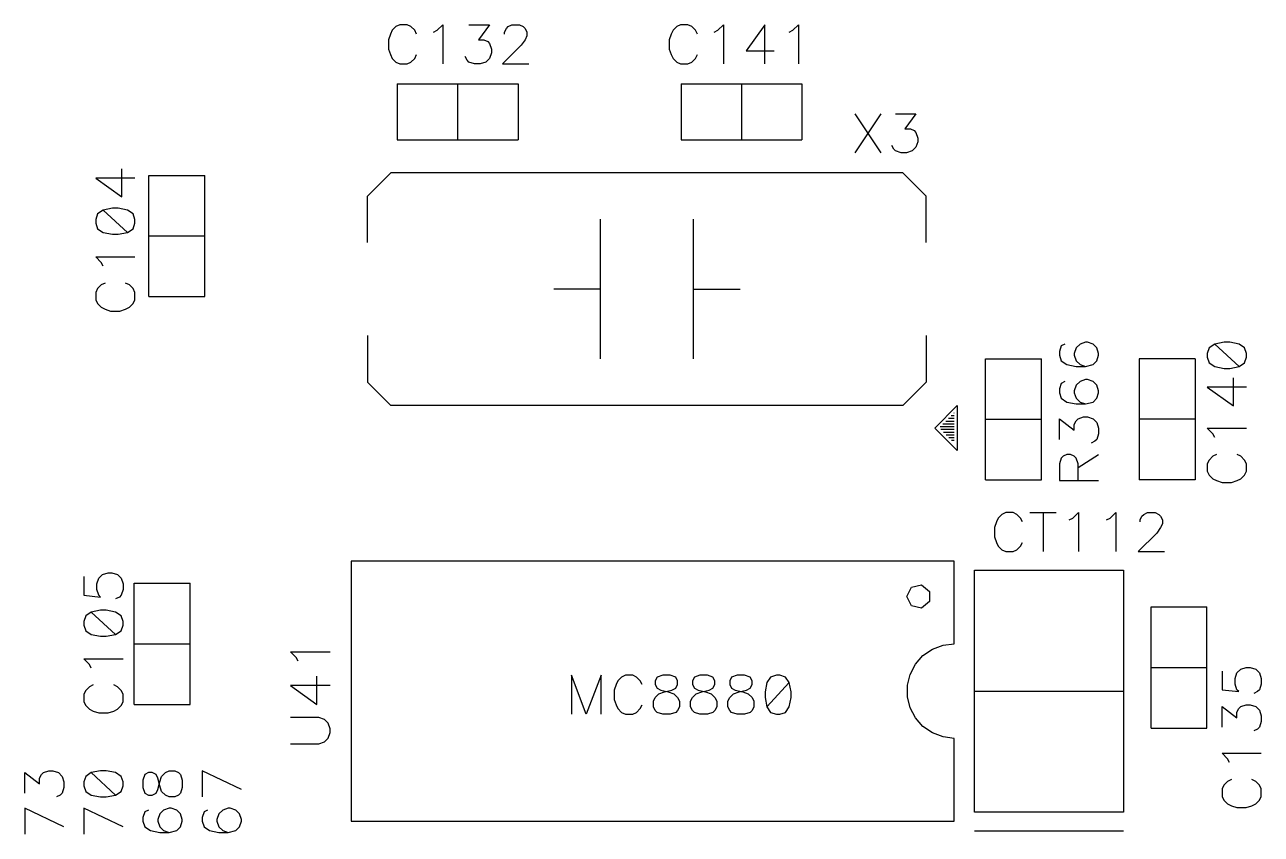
# Model space of a CAD drawing. Extents: x 295 to 953, y 10 to 290.
# Drawn here: x 563.8 to 622.2, y 149.4 to 187.7 of the extents above; entities that cross this region are included whole.
import ezdxf

# ---------------------------------------------------------------- set-up
doc = ezdxf.new("R2010")
doc.units = 0
doc.header["$LTSCALE"] = 5
doc.header["$MEASUREMENT"] = 0
doc.layers.add('DV-DPO-A6_BSK', color=2, linetype='CONTINUOUS')

msp = doc.modelspace()

# ---------------------------------------------------------------- linework, layer by layer
at = {"layer": 'DV-DPO-A6_BSK', "color": 7}
for p, q in [((581.336, 187.583), (581.163, 187.41)), ((581.515, 187.672), (581.336, 187.583)), ((581.867, 187.672), (581.515, 187.672)), ((582.046, 187.583), (581.867, 187.672)), ((582.224, 187.41), (582.046, 187.583)), ((583.281, 187.41), (583.549, 187.672)), ((583.549, 187.672), (583.549, 185.817)), ((584.784, 187.672), (585.756, 187.672)), ((585.756, 187.672), (585.231, 186.963)), ((586.555, 187.494), (586.645, 187.583)), ((586.645, 187.583), (586.818, 187.672)), ((586.818, 187.672), (587.175, 187.672)), ((587.175, 187.672), (587.349, 187.583)), ((587.349, 187.583), (587.438, 187.494)), ((594.607, 187.583), (594.434, 187.41)), ((594.786, 187.672), (594.607, 187.583)), ((595.138, 187.672), (594.786, 187.672)), ((595.317, 187.583), (595.138, 187.672)), ((595.496, 187.41), (595.317, 187.583)), ((596.552, 187.41), (596.82, 187.672)), ((596.82, 187.672), (596.82, 185.817)), ((598.765, 187.672), (597.882, 186.437)), ((598.765, 185.817), (598.765, 187.672)), ((600.089, 187.41), (600.358, 187.672)), ((600.358, 187.672), (600.358, 185.817)), ((581.073, 187.231), (580.984, 186.963)), ((581.163, 187.41), (581.073, 187.231)), ((582.308, 187.231), (582.224, 187.41)), ((583.107, 187.32), (583.281, 187.41)), ((586.466, 187.32), (586.555, 187.494)), ((586.466, 187.231), (586.466, 187.32)), ((587.438, 187.494), (587.527, 187.32)), ((587.527, 187.141), (587.438, 186.963)), ((587.527, 187.32), (587.527, 187.141)), ((594.345, 187.231), (594.255, 186.963)), ((594.434, 187.41), (594.345, 187.231)), ((595.58, 187.231), (595.496, 187.41)), ((596.379, 187.32), (596.552, 187.41)), ((599.916, 187.32), (600.089, 187.41)), ((580.984, 186.963), (580.984, 186.521)), ((580.984, 186.521), (581.073, 186.259)), ((585.231, 186.963), (585.493, 186.963)), ((585.493, 186.963), (585.672, 186.879)), ((585.672, 186.879), (585.756, 186.789)), ((585.756, 186.789), (585.845, 186.521)), ((585.845, 186.521), (585.845, 186.348)), ((587.259, 186.7), (586.376, 185.817)), ((587.438, 186.963), (587.259, 186.7)), ((594.255, 186.963), (594.255, 186.521)), ((594.255, 186.521), (594.345, 186.259)), ((597.882, 186.437), (599.206, 186.437)), ((581.073, 186.259), (581.163, 186.08)), ((581.163, 186.08), (581.336, 185.907)), ((581.336, 185.907), (581.515, 185.817)), ((581.867, 185.817), (582.046, 185.907)), ((582.046, 185.907), (582.224, 186.08)), ((582.224, 186.08), (582.308, 186.259)), ((584.7, 185.99), (584.611, 186.169)), ((584.784, 185.907), (584.7, 185.99)), ((585.052, 185.817), (584.784, 185.907)), ((585.583, 185.907), (585.315, 185.817)), ((585.756, 186.08), (585.583, 185.907)), ((585.845, 186.348), (585.756, 186.08)), ((594.345, 186.259), (594.434, 186.08)), ((594.434, 186.08), (594.607, 185.907)), ((594.607, 185.907), (594.786, 185.817)), ((595.138, 185.817), (595.317, 185.907)), ((595.317, 185.907), (595.496, 186.08)), ((595.496, 186.08), (595.58, 186.259)), ((581.515, 185.817), (581.867, 185.817)), ((585.315, 185.817), (585.052, 185.817)), ((586.376, 185.817), (587.617, 185.817)), ((594.786, 185.817), (595.138, 185.817)), ((581.397, 184.878), (587.114, 184.878)), ((581.397, 184.878), (581.397, 182.235)), ((584.253, 184.878), (584.253, 182.235)), ((587.114, 184.878), (587.114, 182.235)), ((594.809, 184.878), (600.525, 184.878)), ((594.809, 184.878), (594.809, 182.235)), ((597.664, 184.878), (597.664, 182.235)), ((600.525, 184.878), (600.525, 182.235)), ((604.252, 183.453), (603.029, 181.615)), ((603.029, 183.453), (604.252, 181.615)), ((604.951, 183.453), (605.912, 183.453)), ((605.912, 183.453), (605.387, 182.755)), ((605.387, 182.755), (605.649, 182.755)), ((605.649, 182.755), (605.823, 182.666)), ((605.823, 182.666), (605.912, 182.576)), ((605.912, 182.576), (605.996, 182.313)), ((605.996, 182.313), (605.996, 182.14)), ((581.397, 182.235), (587.114, 182.235)), ((594.809, 182.235), (600.525, 182.235)), ((604.861, 181.794), (604.772, 181.967)), ((604.951, 181.704), (604.861, 181.794)), ((605.912, 181.878), (605.733, 181.704)), ((605.996, 182.14), (605.912, 181.878)), ((605.213, 181.615), (604.951, 181.704)), ((605.471, 181.615), (605.213, 181.615)), ((605.733, 181.704), (605.471, 181.615)), ((568.383, 179.531), (568.383, 180.855)), ((579.995, 179.575), (581.096, 180.676)), ((605.297, 180.676), (581.096, 180.676)), ((606.398, 179.575), (605.297, 180.676)), ((569.003, 180.414), (567.148, 180.414)), ((567.148, 180.414), (568.383, 179.531)), ((569.663, 174.826), (569.663, 180.548)), ((569.663, 180.548), (572.306, 180.548)), ((572.306, 174.826), (572.306, 180.548)), ((579.995, 177.374), (579.995, 179.575)), ((606.398, 177.374), (606.398, 179.575)), ((567.5, 178.91), (567.237, 178.737)), ((567.942, 179), (567.5, 178.91)), ((567.5, 178.91), (568.651, 177.849)), ((568.21, 179), (567.942, 179)), ((568.651, 178.91), (568.21, 179)), ((568.914, 178.737), (568.651, 178.91)), ((567.237, 178.737), (567.148, 178.469)), ((567.148, 178.469), (567.148, 178.29)), ((567.148, 178.29), (567.237, 178.027)), ((569.003, 178.469), (568.914, 178.737)), ((568.914, 178.027), (569.003, 178.29)), ((569.003, 178.29), (569.003, 178.469)), ((590.998, 171.875), (590.998, 178.475)), ((595.395, 171.875), (595.395, 178.475)), ((567.237, 178.027), (567.5, 177.849)), ((567.5, 177.849), (567.942, 177.765)), ((567.942, 177.765), (568.21, 177.765)), ((568.21, 177.765), (568.651, 177.849)), ((568.651, 177.849), (568.914, 178.027)), ((569.663, 177.687), (572.306, 177.687)), ((567.411, 176.435), (567.148, 176.703)), ((567.148, 176.703), (569.003, 176.703)), ((567.5, 176.262), (567.411, 176.435)), ((567.411, 175.373), (567.237, 175.2)), ((567.589, 175.463), (567.411, 175.373)), ((568.741, 175.373), (568.562, 175.463)), ((568.914, 175.2), (568.741, 175.373)), ((567.237, 175.2), (567.148, 175.021)), ((567.148, 175.021), (567.148, 174.669)), ((569.003, 175.021), (568.914, 175.2)), ((569.003, 174.669), (569.003, 175.021)), ((569.663, 174.826), (572.306, 174.826)), ((590.998, 175.172), (588.796, 175.172)), ((595.395, 175.172), (597.597, 175.172)), ((567.148, 174.669), (567.237, 174.49)), ((567.237, 174.49), (567.411, 174.317)), ((567.411, 174.317), (567.589, 174.228)), ((567.589, 174.228), (567.852, 174.138)), ((567.852, 174.138), (568.294, 174.138)), ((568.294, 174.138), (568.562, 174.228)), ((568.562, 174.228), (568.741, 174.317)), ((568.741, 174.317), (568.914, 174.49)), ((568.914, 174.49), (569.003, 174.669)), ((579.995, 172.976), (579.995, 170.774)), ((606.398, 172.976), (606.398, 170.774)), ((612.78, 172.49), (612.69, 172.222)), ((612.953, 172.579), (612.78, 172.49)), ((613.484, 172.4), (613.394, 172.138)), ((613.663, 172.579), (613.484, 172.4)), ((613.925, 172.663), (613.663, 172.579)), ((614.015, 172.663), (613.925, 172.663)), ((614.283, 172.579), (614.015, 172.663)), ((614.456, 172.4), (614.283, 172.579)), ((614.545, 172.138), (614.456, 172.4)), ((619.765, 172.4), (619.675, 172.138)), ((620.027, 172.579), (619.765, 172.4)), ((620.469, 172.663), (620.027, 172.579)), ((620.027, 172.579), (621.178, 171.517)), ((620.737, 172.663), (620.469, 172.663)), ((621.178, 172.579), (620.737, 172.663)), ((621.441, 172.4), (621.178, 172.579)), ((621.53, 172.138), (621.441, 172.4)), ((609.198, 166.164), (609.198, 171.886)), ((609.198, 171.886), (611.841, 171.886)), ((611.841, 166.164), (611.841, 171.886)), ((612.69, 172.222), (612.69, 172.048)), ((612.69, 172.048), (612.78, 171.78)), ((613.394, 172.138), (613.394, 172.048)), ((613.394, 172.048), (613.484, 171.78)), ((614.456, 171.78), (614.545, 172.048)), ((614.545, 172.048), (614.545, 172.138)), ((616.462, 171.886), (616.462, 166.164)), ((619.105, 171.886), (616.462, 171.886)), ((619.105, 171.886), (619.105, 166.164)), ((619.675, 172.138), (619.675, 171.959)), ((619.675, 171.959), (619.765, 171.691)), ((621.441, 171.691), (621.53, 171.959)), ((621.53, 171.959), (621.53, 172.138)), ((612.78, 171.78), (613.042, 171.607)), ((613.042, 171.607), (613.484, 171.517)), ((613.484, 171.78), (613.663, 171.607)), ((613.484, 171.517), (613.925, 171.517)), ((613.663, 171.607), (613.925, 171.517)), ((613.925, 171.517), (614.283, 171.607)), ((614.283, 171.607), (614.456, 171.78)), ((619.765, 171.691), (620.027, 171.517)), ((620.027, 171.517), (620.469, 171.428)), ((620.469, 171.428), (620.737, 171.428)), ((620.737, 171.428), (621.178, 171.517)), ((621.178, 171.517), (621.441, 171.691)), ((579.995, 170.774), (581.096, 169.673)), ((606.398, 170.774), (605.297, 169.673)), ((612.78, 170.718), (612.69, 170.456)), ((612.953, 170.808), (612.78, 170.718)), ((613.484, 170.635), (613.394, 170.366)), ((613.663, 170.808), (613.484, 170.635)), ((613.925, 170.897), (613.663, 170.808)), ((614.015, 170.897), (613.925, 170.897)), ((614.283, 170.808), (614.015, 170.897)), ((614.456, 170.635), (614.283, 170.808)), ((614.545, 170.366), (614.456, 170.635)), ((620.91, 169.662), (620.91, 170.987)), ((612.69, 170.456), (612.69, 170.277)), ((612.69, 170.277), (612.78, 170.014)), ((613.394, 170.366), (613.394, 170.277)), ((613.394, 170.277), (613.484, 170.014)), ((614.456, 170.014), (614.545, 170.277)), ((614.545, 170.277), (614.545, 170.366)), ((621.53, 170.545), (619.675, 170.545)), ((619.675, 170.545), (620.91, 169.662)), ((605.297, 169.673), (581.096, 169.673)), ((606.806, 168.606), (607.862, 169.668)), ((607.862, 169.668), (607.862, 167.55)), ((612.78, 170.014), (613.042, 169.835)), ((613.042, 169.835), (613.484, 169.746)), ((613.484, 170.014), (613.663, 169.835)), ((613.484, 169.746), (613.925, 169.746)), ((613.663, 169.835), (613.925, 169.746)), ((613.925, 169.746), (614.283, 169.835)), ((614.283, 169.835), (614.456, 170.014)), ((607.722, 168.919), (607.315, 168.919)), ((607.722, 169.053), (607.443, 169.053)), ((607.722, 169.182), (607.577, 169.182)), ((607.722, 169.31), (607.706, 169.31)), ((609.198, 169.025), (611.841, 169.025)), ((612.69, 168.07), (612.69, 169.042)), ((612.69, 169.042), (613.394, 168.511)), ((613.394, 168.774), (613.484, 168.953)), ((613.484, 168.953), (613.573, 169.042)), ((613.573, 169.042), (613.836, 169.131)), ((613.836, 169.131), (614.015, 169.131)), ((614.015, 169.131), (614.283, 169.042)), ((614.283, 169.042), (614.456, 168.863)), ((619.105, 169.025), (616.462, 169.025)), ((607.862, 167.55), (606.806, 168.606)), ((607.722, 168.662), (607.058, 168.662)), ((607.722, 168.533), (607.08, 168.533)), ((607.722, 168.791), (607.186, 168.791)), ((607.722, 168.405), (607.208, 168.405)), ((613.394, 168.511), (613.394, 168.774)), ((614.456, 168.863), (614.545, 168.601)), ((614.545, 168.332), (614.456, 168.07)), ((614.545, 168.601), (614.545, 168.332)), ((619.938, 168.332), (619.675, 168.601)), ((619.675, 168.601), (621.53, 168.601)), ((620.027, 168.159), (619.938, 168.332)), ((607.722, 168.276), (607.337, 168.276)), ((607.722, 168.142), (607.465, 168.142)), ((607.722, 168.014), (607.594, 168.014)), ((614.367, 167.98), (614.193, 167.891)), ((614.456, 168.07), (614.367, 167.98)), ((612.78, 167.187), (612.69, 166.919)), ((612.863, 167.271), (612.78, 167.187)), ((613.042, 167.36), (612.863, 167.271)), ((613.221, 167.36), (613.042, 167.36)), ((613.394, 167.271), (613.221, 167.36)), ((613.484, 167.187), (613.394, 167.271)), ((613.573, 166.919), (613.484, 167.187)), ((613.573, 166.74), (614.545, 167.36)), ((619.938, 167.271), (619.765, 167.097)), ((620.117, 167.36), (619.938, 167.271)), ((621.268, 167.271), (621.089, 167.36)), ((621.441, 167.097), (621.268, 167.271)), ((612.69, 166.919), (612.69, 166.125)), ((613.573, 166.125), (613.573, 166.919)), ((619.765, 167.097), (619.675, 166.919)), ((619.675, 166.919), (619.675, 166.566)), ((619.675, 166.566), (619.765, 166.388)), ((621.53, 166.919), (621.441, 167.097)), ((621.441, 166.388), (621.53, 166.566)), ((621.53, 166.566), (621.53, 166.919)), ((609.198, 166.164), (611.841, 166.164)), ((612.69, 166.125), (614.545, 166.125)), ((619.105, 166.164), (616.462, 166.164)), ((619.765, 166.388), (619.938, 166.214)), ((619.938, 166.214), (620.117, 166.125)), ((620.117, 166.125), (620.379, 166.036)), ((620.379, 166.036), (620.821, 166.036)), ((620.821, 166.036), (621.089, 166.125)), ((621.089, 166.125), (621.268, 166.214)), ((621.268, 166.214), (621.441, 166.388)), ((609.801, 164.354), (609.712, 164.175)), ((609.974, 164.527), (609.801, 164.354)), ((610.153, 164.616), (609.974, 164.527)), ((610.505, 164.616), (610.153, 164.616)), ((610.684, 164.527), (610.505, 164.616)), ((610.857, 164.354), (610.684, 164.527)), ((610.947, 164.175), (610.857, 164.354)), ((611.299, 164.616), (612.534, 164.616)), ((611.919, 164.616), (611.919, 162.767)), ((613.154, 164.264), (613.327, 164.354)), ((613.327, 164.354), (613.59, 164.616)), ((613.59, 164.616), (613.59, 162.767)), ((614.914, 164.264), (615.093, 164.354)), ((615.093, 164.354), (615.356, 164.616)), ((615.356, 164.616), (615.356, 162.767)), ((616.501, 164.264), (616.591, 164.443)), ((616.501, 164.175), (616.501, 164.264)), ((616.591, 164.443), (616.68, 164.527)), ((616.68, 164.527), (616.859, 164.616)), ((616.859, 164.616), (617.211, 164.616)), ((617.211, 164.616), (617.384, 164.527)), ((617.384, 164.527), (617.474, 164.443)), ((617.474, 164.443), (617.563, 164.264)), ((617.563, 164.264), (617.563, 164.085)), ((609.712, 164.175), (609.622, 163.912)), ((609.622, 163.912), (609.622, 163.471)), ((617.3, 163.644), (616.417, 162.767)), ((617.474, 163.912), (617.3, 163.644)), ((617.563, 164.085), (617.474, 163.912)), ((609.622, 163.471), (609.712, 163.203)), ((609.712, 163.203), (609.801, 163.029)), ((610.857, 163.029), (610.947, 163.203)), ((609.801, 163.029), (609.974, 162.85)), ((609.974, 162.85), (610.153, 162.767)), ((610.153, 162.767), (610.505, 162.767)), ((610.505, 162.767), (610.684, 162.85)), ((610.684, 162.85), (610.857, 163.029)), ((616.417, 162.767), (617.652, 162.767)), ((607.722, 162.32), (579.224, 162.32)), ((579.224, 162.32), (579.224, 150.026)), ((607.722, 158.408), (607.722, 162.32)), ((608.678, 150.456), (608.678, 161.895)), ((608.678, 161.895), (615.713, 161.895)), ((615.713, 161.895), (615.713, 150.456)), ((566.589, 161.593), (566.589, 160.71)), ((567.209, 161.241), (567.293, 161.504)), ((567.293, 161.504), (567.472, 161.683)), ((567.472, 161.683), (567.735, 161.766)), ((567.735, 161.766), (567.914, 161.766)), ((567.914, 161.766), (568.182, 161.683)), ((568.182, 161.683), (568.355, 161.504)), ((568.355, 161.504), (568.444, 161.241)), ((566.589, 160.71), (567.383, 160.621)), ((567.209, 160.973), (567.209, 161.241)), ((567.293, 160.71), (567.209, 160.973)), ((567.383, 160.621), (567.293, 160.71)), ((568.355, 160.71), (568.266, 160.621)), ((568.444, 160.973), (568.355, 160.71)), ((568.444, 161.241), (568.444, 160.973)), ((568.964, 155.547), (568.964, 161.269)), ((568.964, 161.269), (571.607, 161.269)), ((571.607, 155.547), (571.607, 161.269)), ((605.487, 160.643), (605.7, 161.079)), ((605.7, 161.079), (606.175, 161.191)), ((606.175, 161.191), (606.555, 160.889)), ((606.555, 160.889), (606.555, 160.403)), ((568.266, 160.621), (568.092, 160.531)), ((605.7, 160.207), (605.487, 160.643)), ((606.175, 160.101), (605.7, 160.207)), ((606.555, 160.403), (606.175, 160.101)), ((617.021, 154.429), (617.021, 160.151)), ((617.021, 160.151), (619.664, 160.151)), ((619.664, 154.429), (619.664, 160.151)), ((566.679, 159.738), (566.589, 159.47)), ((566.941, 159.911), (566.679, 159.738)), ((567.383, 160.001), (566.941, 159.911)), ((566.941, 159.911), (568.092, 158.849)), ((567.651, 160.001), (567.383, 160.001)), ((568.092, 159.911), (567.651, 160.001)), ((568.355, 159.738), (568.092, 159.911)), ((568.444, 159.47), (568.355, 159.738)), ((566.589, 159.47), (566.589, 159.291)), ((566.589, 159.291), (566.679, 159.028)), ((566.679, 159.028), (566.941, 158.849)), ((568.092, 158.849), (568.355, 159.028)), ((568.355, 159.028), (568.444, 159.291)), ((568.444, 159.291), (568.444, 159.47)), ((566.941, 158.849), (567.383, 158.766)), ((567.383, 158.766), (567.651, 158.766)), ((567.651, 158.766), (568.092, 158.849)), ((568.964, 158.408), (571.607, 158.408)), ((607.192, 158.347), (607.722, 158.408)), ((576.625, 157.765), (576.357, 158.034)), ((576.357, 158.034), (578.223, 158.034)), ((605.884, 157.447), (606.242, 157.849)), ((606.242, 157.849), (606.689, 158.151)), ((606.689, 158.151), (607.192, 158.347)), ((566.852, 157.436), (566.589, 157.704)), ((566.589, 157.704), (568.444, 157.704)), ((566.941, 157.262), (566.852, 157.436)), ((576.715, 157.587), (576.625, 157.765)), ((605.633, 156.966), (605.884, 157.447)), ((617.021, 157.29), (619.664, 157.29)), ((621.078, 157.033), (621.257, 157.212)), ((621.257, 157.212), (621.519, 157.296)), ((621.519, 157.296), (621.698, 157.296)), ((621.698, 157.296), (621.966, 157.212)), ((621.966, 157.212), (622.14, 157.033)), ((577.598, 155.547), (577.598, 156.877)), ((590.333, 155.078), (589.629, 156.927)), ((589.629, 156.927), (589.629, 155.078)), ((591.037, 156.927), (590.333, 155.078)), ((591.037, 155.078), (591.037, 156.927)), ((591.83, 156.665), (591.741, 156.486)), ((592.003, 156.838), (591.83, 156.665)), ((592.182, 156.927), (592.003, 156.838)), ((592.534, 156.927), (592.182, 156.927)), ((592.708, 156.838), (592.534, 156.927)), ((592.886, 156.665), (592.708, 156.838)), ((592.97, 156.486), (592.886, 156.665)), ((593.674, 156.838), (593.59, 156.665)), ((593.59, 156.665), (593.59, 156.486)), ((593.942, 156.927), (593.674, 156.838)), ((594.295, 156.927), (593.942, 156.927)), ((594.557, 156.838), (594.295, 156.927)), ((594.647, 156.665), (594.557, 156.838)), ((594.647, 156.486), (594.647, 156.665)), ((595.44, 156.838), (595.351, 156.665)), ((595.351, 156.665), (595.351, 156.486)), ((595.703, 156.927), (595.44, 156.838)), ((596.055, 156.927), (595.703, 156.927)), ((596.317, 156.838), (596.055, 156.927)), ((596.407, 156.665), (596.317, 156.838)), ((596.407, 156.486), (596.407, 156.665)), ((597.2, 156.838), (597.111, 156.665)), ((597.111, 156.665), (597.111, 156.486)), ((597.463, 156.927), (597.2, 156.838)), ((597.815, 156.927), (597.463, 156.927)), ((598.078, 156.838), (597.815, 156.927)), ((598.167, 156.665), (598.078, 156.838)), ((598.167, 156.486), (598.167, 156.665)), ((599.044, 156.838), (598.871, 156.575)), ((599.313, 156.927), (599.044, 156.838)), ((599.486, 156.927), (599.313, 156.927)), ((599.748, 156.838), (599.486, 156.927)), ((599.927, 156.575), (599.748, 156.838)), ((605.504, 156.447), (605.633, 156.966)), ((620.374, 157.123), (620.374, 156.24)), ((620.994, 156.771), (621.078, 157.033)), ((620.994, 156.502), (620.994, 156.771)), ((622.14, 157.033), (622.229, 156.771)), ((622.229, 156.771), (622.229, 156.502)), ((566.679, 156.201), (566.589, 156.022)), ((566.589, 156.022), (566.589, 155.67)), ((566.852, 156.374), (566.679, 156.201)), ((567.031, 156.463), (566.852, 156.374)), ((568.182, 156.374), (568.003, 156.463)), ((568.355, 156.201), (568.182, 156.374)), ((568.444, 156.022), (568.355, 156.201)), ((568.444, 155.67), (568.444, 156.022)), ((578.223, 156.435), (576.357, 156.435)), ((576.357, 156.435), (577.598, 155.547)), ((591.741, 156.486), (591.651, 156.223)), ((591.651, 156.223), (591.651, 155.782)), ((593.59, 156.486), (593.674, 156.312)), ((593.59, 155.871), (593.764, 156.05)), ((593.674, 156.312), (593.853, 156.223)), ((593.764, 156.05), (594.026, 156.134)), ((593.853, 156.223), (594.205, 156.134)), ((594.026, 156.134), (594.378, 156.223)), ((594.205, 156.134), (594.468, 156.05)), ((594.378, 156.223), (594.557, 156.312)), ((594.468, 156.05), (594.647, 155.871)), ((594.557, 156.312), (594.647, 156.486)), ((595.351, 156.486), (595.44, 156.312)), ((595.351, 155.871), (595.524, 156.05)), ((595.44, 156.312), (595.613, 156.223)), ((595.524, 156.05), (595.792, 156.134)), ((595.613, 156.223), (595.965, 156.134)), ((595.792, 156.134), (596.144, 156.223)), ((595.965, 156.134), (596.228, 156.05)), ((596.144, 156.223), (596.317, 156.312)), ((596.228, 156.05), (596.407, 155.871)), ((596.317, 156.312), (596.407, 156.486)), ((597.111, 156.486), (597.2, 156.312)), ((597.111, 155.871), (597.284, 156.05)), ((597.2, 156.312), (597.374, 156.223)), ((597.284, 156.05), (597.552, 156.134)), ((597.374, 156.223), (597.726, 156.134)), ((597.552, 156.134), (597.904, 156.223)), ((597.726, 156.134), (597.988, 156.05)), ((597.904, 156.223), (598.078, 156.312)), ((597.988, 156.05), (598.167, 155.871)), ((598.078, 156.312), (598.167, 156.486)), ((598.871, 156.575), (598.782, 156.134)), ((598.782, 156.134), (598.782, 155.871)), ((599.927, 156.575), (598.871, 155.43)), ((600.017, 156.134), (599.927, 156.575)), ((600.017, 155.871), (600.017, 156.134)), ((605.504, 155.905), (605.504, 156.447)), ((608.678, 156.173), (615.713, 156.173)), ((620.374, 156.24), (621.167, 156.15)), ((621.078, 156.24), (620.994, 156.502)), ((621.167, 156.15), (621.078, 156.24)), ((622.05, 156.15), (621.877, 156.061)), ((622.14, 156.24), (622.05, 156.15)), ((622.229, 156.502), (622.14, 156.24)), ((566.589, 155.67), (566.679, 155.491)), ((566.679, 155.491), (566.852, 155.318)), ((568.182, 155.318), (568.355, 155.491)), ((568.355, 155.491), (568.444, 155.67)), ((568.964, 155.547), (571.607, 155.547)), ((591.651, 155.782), (591.741, 155.519)), ((591.741, 155.519), (591.83, 155.346)), ((592.886, 155.346), (592.97, 155.519)), ((593.501, 155.698), (593.59, 155.871)), ((593.501, 155.43), (593.501, 155.698)), ((594.647, 155.871), (594.73, 155.698)), ((594.73, 155.698), (594.73, 155.43)), ((595.261, 155.698), (595.351, 155.871)), ((595.261, 155.43), (595.261, 155.698)), ((596.407, 155.871), (596.496, 155.698)), ((596.496, 155.698), (596.496, 155.43)), ((597.021, 155.698), (597.111, 155.871)), ((597.021, 155.43), (597.021, 155.698)), ((598.167, 155.871), (598.256, 155.698)), ((598.256, 155.698), (598.256, 155.43)), ((598.782, 155.871), (598.871, 155.43)), ((599.927, 155.43), (600.017, 155.871)), ((605.633, 155.379), (605.504, 155.905)), ((620.374, 154.468), (620.374, 155.441)), ((620.374, 155.441), (621.078, 154.91)), ((621.167, 155.351), (621.257, 155.441)), ((621.257, 155.441), (621.519, 155.53)), ((621.519, 155.53), (621.698, 155.53)), ((621.698, 155.53), (621.966, 155.441)), ((621.966, 155.441), (622.14, 155.268)), ((566.852, 155.318), (567.031, 155.228)), ((567.031, 155.228), (567.293, 155.139)), ((567.293, 155.139), (567.735, 155.139)), ((567.735, 155.139), (568.003, 155.228)), ((568.003, 155.228), (568.182, 155.318)), ((577.687, 154.927), (576.357, 154.927)), ((577.955, 154.837), (577.687, 154.927)), ((591.83, 155.346), (592.003, 155.167)), ((592.003, 155.167), (592.182, 155.078)), ((592.182, 155.078), (592.534, 155.078)), ((592.534, 155.078), (592.708, 155.167)), ((592.708, 155.167), (592.886, 155.346)), ((593.59, 155.256), (593.501, 155.43)), ((593.674, 155.167), (593.59, 155.256)), ((593.942, 155.078), (593.674, 155.167)), ((594.295, 155.078), (593.942, 155.078)), ((594.557, 155.167), (594.295, 155.078)), ((594.647, 155.256), (594.557, 155.167)), ((594.73, 155.43), (594.647, 155.256)), ((595.351, 155.256), (595.261, 155.43)), ((595.44, 155.167), (595.351, 155.256)), ((595.703, 155.078), (595.44, 155.167)), ((596.055, 155.078), (595.703, 155.078)), ((596.317, 155.167), (596.055, 155.078)), ((596.407, 155.256), (596.317, 155.167)), ((596.496, 155.43), (596.407, 155.256)), ((597.111, 155.256), (597.021, 155.43)), ((597.2, 155.167), (597.111, 155.256)), ((597.463, 155.078), (597.2, 155.167)), ((597.815, 155.078), (597.463, 155.078)), ((598.078, 155.167), (597.815, 155.078)), ((598.167, 155.256), (598.078, 155.167)), ((598.256, 155.43), (598.167, 155.256)), ((598.871, 155.43), (599.044, 155.167)), ((599.044, 155.167), (599.313, 155.078)), ((599.313, 155.078), (599.486, 155.078)), ((599.486, 155.078), (599.748, 155.167)), ((599.748, 155.167), (599.927, 155.43)), ((605.884, 154.904), (605.633, 155.379)), ((606.242, 154.502), (605.884, 154.904)), ((621.078, 155.178), (621.167, 155.351)), ((621.078, 154.91), (621.078, 155.178)), ((622.14, 155.268), (622.229, 154.999)), ((622.229, 154.999), (622.229, 154.737)), ((578.134, 154.658), (577.955, 154.837)), ((578.223, 154.39), (578.134, 154.658)), ((578.223, 154.217), (578.223, 154.39)), ((606.689, 154.195), (606.242, 154.502)), ((617.021, 154.429), (619.664, 154.429)), ((622.05, 154.379), (621.877, 154.295)), ((622.14, 154.468), (622.05, 154.379)), ((622.229, 154.737), (622.14, 154.468)), ((577.687, 153.681), (577.955, 153.77)), ((577.955, 153.77), (578.134, 153.949)), ((578.134, 153.949), (578.223, 154.217)), ((607.192, 154.005), (606.689, 154.195)), ((607.722, 153.938), (607.192, 154.005)), ((607.722, 150.026), (607.722, 153.938)), ((576.357, 153.681), (577.687, 153.681)), ((620.636, 152.965), (620.374, 153.234)), ((620.374, 153.234), (622.229, 153.234)), ((620.726, 152.792), (620.636, 152.965)), ((563.795, 151.35), (563.795, 152.323)), ((563.795, 152.323), (564.499, 151.792)), ((564.499, 152.054), (564.589, 152.233)), ((564.499, 151.792), (564.499, 152.054)), ((564.589, 152.233), (564.678, 152.323)), ((564.678, 152.323), (564.941, 152.406)), ((564.941, 152.406), (565.12, 152.406)), ((565.12, 152.406), (565.388, 152.323)), ((565.388, 152.323), (565.561, 152.144)), ((565.561, 152.144), (565.65, 151.881)), ((566.679, 152.144), (566.589, 151.881)), ((566.941, 152.323), (566.679, 152.144)), ((567.383, 152.406), (566.941, 152.323)), ((566.941, 152.323), (568.092, 151.261)), ((567.651, 152.406), (567.383, 152.406)), ((568.092, 152.323), (567.651, 152.406)), ((568.355, 152.144), (568.092, 152.323)), ((568.444, 151.881), (568.355, 152.144)), ((569.473, 152.233), (569.383, 151.965)), ((569.383, 151.965), (569.383, 151.613)), ((569.646, 152.323), (569.473, 152.233)), ((569.825, 152.323), (569.646, 152.323)), ((570.003, 152.233), (569.825, 152.323)), ((570.087, 152.054), (570.003, 152.233)), ((570.177, 151.702), (570.087, 152.054)), ((570.177, 151.881), (570.266, 152.144)), ((570.266, 152.144), (570.445, 152.323)), ((570.445, 152.323), (570.618, 152.406)), ((570.618, 152.406), (570.886, 152.406)), ((570.886, 152.406), (571.06, 152.323)), ((571.06, 152.323), (571.149, 152.233)), ((571.149, 152.233), (571.238, 151.965)), ((571.238, 151.965), (571.238, 151.613)), ((574.032, 151.524), (572.177, 152.406)), ((572.177, 152.406), (572.177, 151.172)), ((620.815, 151.993), (620.636, 151.904)), ((621.966, 151.904), (621.787, 151.993)), ((565.561, 151.35), (565.472, 151.261)), ((565.65, 151.613), (565.561, 151.35)), ((565.65, 151.881), (565.65, 151.613)), ((566.589, 151.881), (566.589, 151.702)), ((566.589, 151.702), (566.679, 151.434)), ((566.679, 151.434), (566.941, 151.261)), ((568.092, 151.261), (568.355, 151.434)), ((568.355, 151.434), (568.444, 151.702)), ((568.444, 151.702), (568.444, 151.881)), ((569.383, 151.613), (569.473, 151.35)), ((569.473, 151.35), (569.646, 151.261)), ((569.825, 151.261), (570.003, 151.35)), ((570.003, 151.35), (570.087, 151.524)), ((570.087, 151.524), (570.177, 151.881)), ((570.266, 151.434), (570.177, 151.702)), ((570.445, 151.261), (570.266, 151.434)), ((571.149, 151.35), (571.06, 151.261)), ((571.238, 151.613), (571.149, 151.35)), ((620.463, 151.73), (620.374, 151.552)), ((620.374, 151.552), (620.374, 151.199)), ((620.636, 151.904), (620.463, 151.73)), ((622.14, 151.73), (621.966, 151.904)), ((622.229, 151.552), (622.14, 151.73)), ((622.229, 151.199), (622.229, 151.552)), ((565.472, 151.261), (565.298, 151.172)), ((566.941, 151.261), (567.383, 151.172)), ((567.383, 151.172), (567.651, 151.172)), ((567.651, 151.172), (568.092, 151.261)), ((569.646, 151.261), (569.825, 151.261)), ((570.618, 151.172), (570.445, 151.261)), ((570.886, 151.172), (570.618, 151.172)), ((571.06, 151.261), (570.886, 151.172)), ((620.374, 151.199), (620.463, 151.021)), ((620.463, 151.021), (620.636, 150.847)), ((620.636, 150.847), (620.815, 150.758)), ((621.787, 150.758), (621.966, 150.847)), ((621.966, 150.847), (622.14, 151.021)), ((622.14, 151.021), (622.229, 151.199)), ((565.65, 149.758), (563.795, 150.641)), ((563.795, 150.641), (563.795, 149.406)), ((568.444, 149.758), (566.589, 150.641)), ((566.589, 150.641), (566.589, 149.406)), ((569.473, 150.462), (569.383, 150.199)), ((569.383, 150.199), (569.383, 150.02)), ((569.646, 150.551), (569.473, 150.462)), ((570.177, 150.378), (570.087, 150.11)), ((570.356, 150.551), (570.177, 150.378)), ((570.618, 150.641), (570.356, 150.551)), ((570.708, 150.641), (570.618, 150.641)), ((570.976, 150.551), (570.708, 150.641)), ((571.149, 150.378), (570.976, 150.551)), ((571.238, 150.11), (571.149, 150.378)), ((572.267, 150.462), (572.177, 150.199)), ((572.177, 150.199), (572.177, 150.02)), ((572.44, 150.551), (572.267, 150.462)), ((572.971, 150.378), (572.881, 150.11)), ((573.15, 150.551), (572.971, 150.378)), ((573.412, 150.641), (573.15, 150.551)), ((573.502, 150.641), (573.412, 150.641)), ((573.77, 150.551), (573.502, 150.641)), ((573.943, 150.378), (573.77, 150.551)), ((574.032, 150.11), (573.943, 150.378)), ((615.713, 150.456), (608.678, 150.456)), ((620.815, 150.758), (621.078, 150.669)), ((621.078, 150.669), (621.519, 150.669)), ((621.519, 150.669), (621.787, 150.758)), ((569.383, 150.02), (569.473, 149.758)), ((569.473, 149.758), (569.735, 149.579)), ((570.087, 150.11), (570.087, 150.02)), ((570.087, 150.02), (570.177, 149.758)), ((570.177, 149.758), (570.356, 149.579)), ((570.976, 149.579), (571.149, 149.758)), ((571.149, 149.758), (571.238, 150.02)), ((571.238, 150.02), (571.238, 150.11)), ((572.177, 150.02), (572.267, 149.758)), ((572.267, 149.758), (572.529, 149.579)), ((572.881, 150.11), (572.881, 150.02)), ((572.881, 150.02), (572.971, 149.758)), ((572.971, 149.758), (573.15, 149.579)), ((573.77, 149.579), (573.943, 149.758)), ((573.943, 149.758), (574.032, 150.02)), ((574.032, 150.02), (574.032, 150.11)), ((579.224, 150.026), (607.722, 150.026)), ((569.735, 149.579), (570.177, 149.49)), ((570.177, 149.49), (570.618, 149.49)), ((570.356, 149.579), (570.618, 149.49)), ((570.618, 149.49), (570.976, 149.579)), ((572.529, 149.579), (572.971, 149.49)), ((572.971, 149.49), (573.412, 149.49)), ((573.15, 149.579), (573.412, 149.49)), ((573.412, 149.49), (573.77, 149.579)), ((608.678, 149.573), (615.713, 149.573))]:
    msp.add_line(p, q, dxfattribs=at)

doc.saveas('drawing.dxf')
